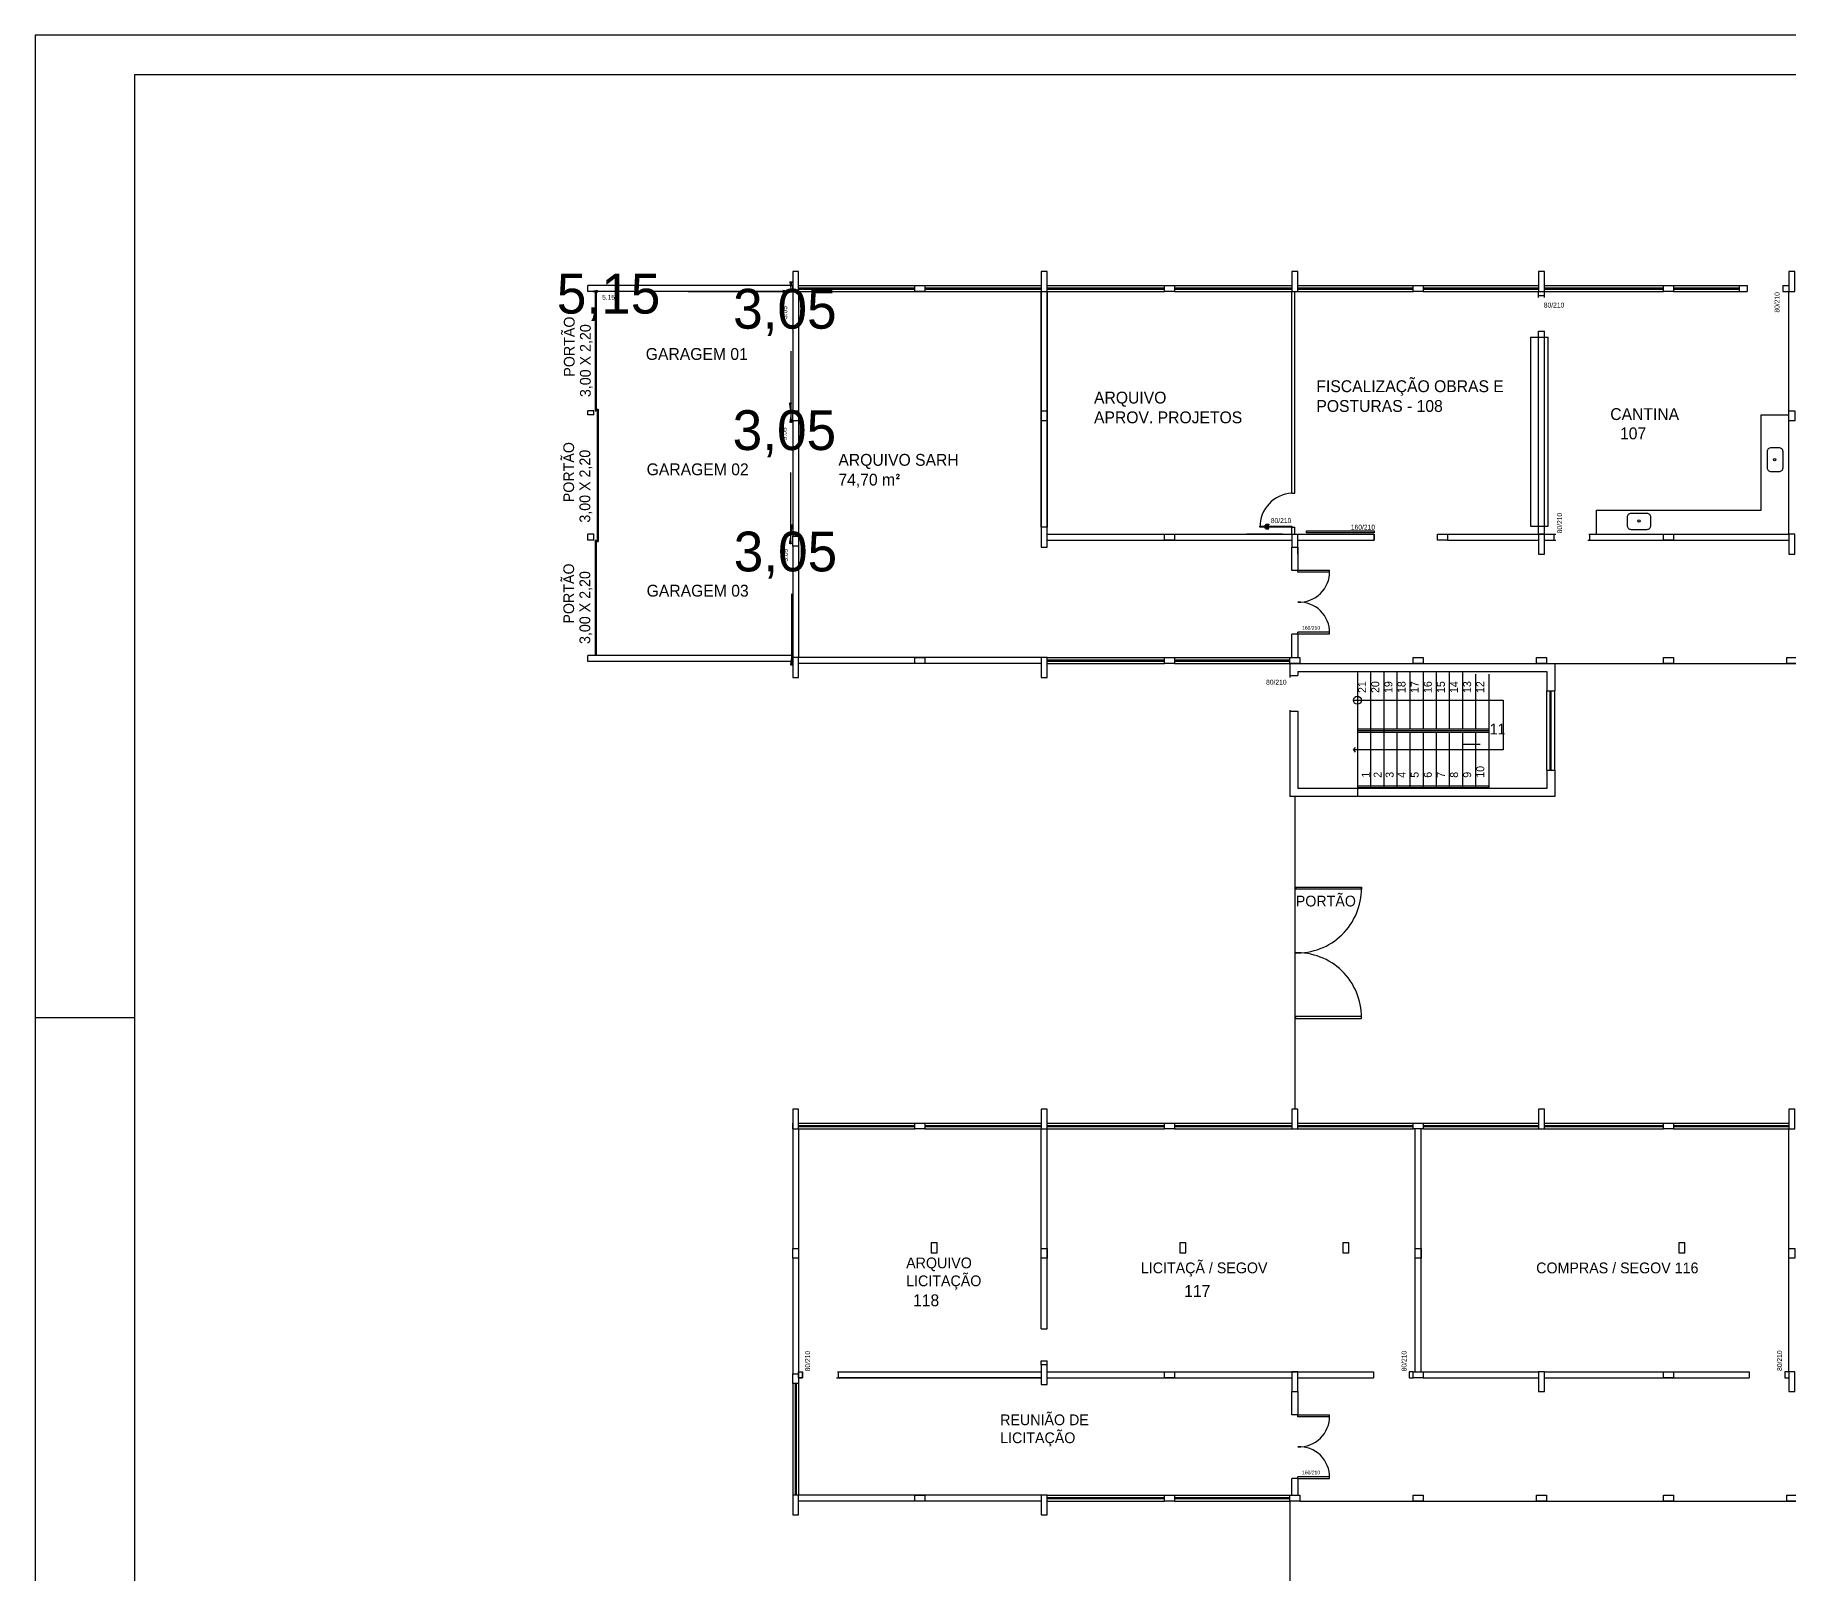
# Model space of a CAD drawing. Header units: metres. Extents: x -999 to 3200, y -1400 to 5056.
# Drawn here: x 1280.53 to 1324.63, y 4639.01 to 4677.69 of the extents above; entities that cross this region are included whole.
import ezdxf

# ---------------------------------------------------------------- set-up
doc = ezdxf.new("R2010")
doc.units = ezdxf.units.M
for name, color, linetype, true_color in [('.5', 7, 'Continuous', 0x000005), ('0.1', 7, 'Continuous', 0x000001), ('0.8', 7, 'Continuous', 0x000008), ('1', 7, 'Continuous', 0x000001), ('AMARELO', 7, 'Continuous', 0x000002), ('Capa4', 7, 'Continuous', 0x000004), ('COTAS', 7, 'Continuous', 0x000008), ('DESENHO', 7, 'Continuous', 0x010c03), ('Layer2', 7, 'Continuous', 0x000002), ('S2MARGF', 7, 'Continuous', 0x000004), ('S2MARGG', 7, 'Continuous', 0x00000d), ('Vão', 7, 'Continuous', 0x000002)]:
    doc.layers.add(name, color=color, linetype=linetype, true_color=true_color)

# ---------------------------------------------------------------- blocks, each defined once
blk = doc.blocks.new('_CLOSEDFILLED')
at = {"color": 0, "linetype": 'BYBLOCK'}
blk.add_solid([(-1, 0.16), (0, 0), (-1, -0.16)], dxfattribs=at)

msp = doc.modelspace()

# ---------------------------------------------------------------- linework, layer by layer
at = {"layer": '.5', "color": 5}
for p, q in [((1305.976, 4662.046), (1305.826, 4662.046)), ((1305.826, 4662.046), (1305.826, 4661.546)), ((1305.976, 4661.546), (1305.976, 4662.046)), ((1312.076, 4661.896), (1318.736, 4661.896)), ((1312.076, 4661.896), (1312.076, 4661.546)), ((1313.776, 4661.896), (1318.076, 4661.896)), ((1318.736, 4661.896), (1318.736, 4661.211)), ((1305.826, 4661.546), (1305.976, 4661.546)), ((1312.076, 4661.596), (1312.276, 4661.596)), ((1312.276, 4661.696), (1318.536, 4661.696)), ((1312.276, 4661.696), (1312.276, 4661.596)), ((1318.536, 4661.696), (1318.536, 4661.211)), ((1318.536, 4661.211), (1318.736, 4661.211)), ((1312.076, 4660.721), (1312.076, 4658.551)), ((1312.076, 4660.696), (1312.276, 4660.696)), ((1312.276, 4660.696), (1312.276, 4658.751)), ((1313.776, 4660.251), (1317.076, 4660.251)), ((1313.776, 4660.211), (1317.076, 4660.211)), ((1313.776, 4660.171), (1317.076, 4660.171)), ((1318.536, 4659.211), (1318.536, 4658.751)), ((1318.536, 4659.211), (1318.736, 4659.211)), ((1318.736, 4659.211), (1318.736, 4658.551)), ((1318.536, 4658.751), (1312.276, 4658.751)), ((1313.776, 4658.821), (1317.076, 4658.821)), ((1313.776, 4658.781), (1317.076, 4658.781)), ((1317.076, 4658.781), (1317.076, 4658.821)), ((1318.736, 4658.551), (1312.076, 4658.551)), ((1299.726, 4640.996), (1299.576, 4640.996)), ((1299.576, 4640.996), (1299.576, 4640.496)), ((1299.726, 4640.496), (1299.726, 4640.996)), ((1312.076, 4640.846), (1312.076, 4640.996)), ((1312.076, 4640.996), (1312.326, 4640.996)), ((1312.326, 4640.846), (1312.076, 4640.846)), ((1312.326, 4640.996), (1312.326, 4640.846)), ((1299.576, 4640.496), (1299.726, 4640.496))]:
    msp.add_line(p, q, dxfattribs=at)
for points in [[(1299.726, 4671.246), (1299.726, 4671.746), (1299.576, 4671.746), (1299.576, 4671.246), (1299.726, 4671.246)], [(1299.726, 4671.246), (1299.726, 4671.746), (1299.576, 4671.746), (1299.576, 4671.246), (1299.726, 4671.246)], [(1305.976, 4671.246), (1305.976, 4671.746), (1305.826, 4671.746), (1305.826, 4671.246), (1305.976, 4671.246)], [(1312.276, 4671.246), (1312.276, 4671.746), (1312.126, 4671.746), (1312.126, 4671.246), (1312.276, 4671.246)], [(1318.476, 4671.246), (1318.476, 4671.746), (1318.326, 4671.746), (1318.326, 4671.246), (1318.476, 4671.246)], [(1324.776, 4671.246), (1324.776, 4671.746), (1324.626, 4671.746), (1324.626, 4671.246), (1324.776, 4671.246)], [(1302.901, 4671.246), (1302.651, 4671.246), (1302.651, 4671.396), (1302.901, 4671.396), (1302.901, 4671.246)], [(1309.176, 4671.246), (1308.926, 4671.246), (1308.926, 4671.396), (1309.176, 4671.396), (1309.176, 4671.246)], [(1315.426, 4671.246), (1315.176, 4671.246), (1315.176, 4671.396), (1315.426, 4671.396), (1315.426, 4671.246)], [(1321.726, 4671.246), (1321.476, 4671.246), (1321.476, 4671.396), (1321.726, 4671.396), (1321.726, 4671.246)], [(1299.576, 4667.996), (1299.576, 4668.246), (1299.726, 4668.246), (1299.726, 4667.996), (1299.576, 4667.996)], [(1305.826, 4667.996), (1305.826, 4668.246), (1305.976, 4668.246), (1305.976, 4667.996), (1305.826, 4667.996)], [(1324.626, 4667.996), (1324.626, 4668.246), (1324.776, 4668.246), (1324.776, 4667.996), (1324.626, 4667.996)], [(1299.576, 4664.846), (1299.576, 4665.096), (1299.726, 4665.096), (1299.726, 4664.846), (1299.576, 4664.846)], [(1305.976, 4664.821), (1305.976, 4665.321), (1305.826, 4665.321), (1305.826, 4664.821), (1305.976, 4664.821)], [(1309.176, 4664.996), (1308.926, 4664.996), (1308.926, 4665.146), (1309.176, 4665.146), (1309.176, 4664.996)], [(1312.126, 4665.146), (1312.126, 4664.821), (1312.276, 4664.821)], [(1312.126, 4665.146), (1312.126, 4665.146), (1312.276, 4665.146)], [(1312.276, 4664.646), (1312.276, 4665.146)], [(1316.043, 4664.996), (1315.793, 4664.996), (1315.793, 4665.146), (1316.043, 4665.146), (1316.043, 4664.996)], [(1318.476, 4665.146), (1318.326, 4665.146), (1318.326, 4664.646), (1318.476, 4664.646)], [(1318.476, 4664.646), (1318.476, 4665.146)], [(1321.726, 4664.996), (1321.476, 4664.996), (1321.476, 4665.146), (1321.726, 4665.146), (1321.726, 4664.996)], [(1324.776, 4664.646), (1324.776, 4665.146), (1324.626, 4665.146), (1324.626, 4664.646), (1324.776, 4664.646)], [(1299.726, 4661.546), (1299.726, 4662.046), (1299.576, 4662.046), (1299.576, 4661.546), (1299.726, 4661.546)], [(1299.726, 4661.546), (1299.726, 4662.046), (1299.576, 4662.046), (1299.576, 4661.546), (1299.726, 4661.546)], [(1302.901, 4661.896), (1302.651, 4661.896), (1302.651, 4662.046), (1302.901, 4662.046), (1302.901, 4661.896)], [(1309.176, 4661.896), (1308.926, 4661.896), (1308.926, 4662.046), (1309.176, 4662.046), (1309.176, 4661.896)], [(1309.176, 4661.896), (1308.926, 4661.896), (1308.926, 4662.046), (1309.176, 4662.046), (1309.176, 4661.896)], [(1312.326, 4661.896), (1312.076, 4661.896), (1312.076, 4662.046), (1312.326, 4662.046), (1312.326, 4661.896)], [(1315.426, 4661.896), (1315.176, 4661.896), (1315.176, 4662.046), (1315.426, 4662.046), (1315.426, 4661.896)], [(1318.526, 4661.896), (1318.276, 4661.896), (1318.276, 4662.046), (1318.526, 4662.046), (1318.526, 4661.896)], [(1321.726, 4661.896), (1321.476, 4661.896), (1321.476, 4662.046), (1321.726, 4662.046), (1321.726, 4661.896)], [(1324.826, 4661.896), (1324.576, 4661.896), (1324.576, 4662.046), (1324.826, 4662.046), (1324.826, 4661.896)], [(1299.726, 4650.196), (1299.726, 4650.696), (1299.576, 4650.696), (1299.576, 4650.196), (1299.726, 4650.196)], [(1302.901, 4650.196), (1302.651, 4650.196), (1302.651, 4650.346), (1302.901, 4650.346), (1302.901, 4650.196)], [(1305.976, 4650.196), (1305.976, 4650.696), (1305.826, 4650.696), (1305.826, 4650.196), (1305.976, 4650.196)], [(1309.176, 4650.196), (1308.926, 4650.196), (1308.926, 4650.346), (1309.176, 4650.346), (1309.176, 4650.196)], [(1312.276, 4650.196), (1312.276, 4650.696), (1312.126, 4650.696), (1312.126, 4650.196), (1312.276, 4650.196)], [(1315.426, 4650.196), (1315.176, 4650.196), (1315.176, 4650.346), (1315.426, 4650.346), (1315.426, 4650.196)], [(1318.476, 4650.196), (1318.476, 4650.696), (1318.326, 4650.696), (1318.326, 4650.196), (1318.476, 4650.196)], [(1321.726, 4650.196), (1321.476, 4650.196), (1321.476, 4650.346), (1321.726, 4650.346), (1321.726, 4650.196)], [(1324.776, 4650.196), (1324.776, 4650.696), (1324.626, 4650.696), (1324.626, 4650.196), (1324.776, 4650.196)], [(1303.058, 4647.332), (1303.058, 4647.082), (1303.208, 4647.082), (1303.208, 4647.332), (1303.058, 4647.332)], [(1309.308, 4647.332), (1309.308, 4647.082), (1309.458, 4647.082), (1309.458, 4647.332), (1309.308, 4647.332)], [(1313.408, 4647.332), (1313.408, 4647.082), (1313.558, 4647.082), (1313.558, 4647.332), (1313.408, 4647.332)], [(1321.858, 4647.332), (1321.858, 4647.082), (1322.008, 4647.082), (1322.008, 4647.332), (1321.858, 4647.332)], [(1299.576, 4646.946), (1299.576, 4647.196), (1299.726, 4647.196), (1299.726, 4646.946), (1299.576, 4646.946)], [(1305.826, 4646.946), (1305.826, 4647.196), (1305.976, 4647.196), (1305.976, 4646.946), (1305.826, 4646.946)], [(1315.226, 4646.946), (1315.226, 4647.196), (1315.376, 4647.196), (1315.376, 4646.946), (1315.226, 4646.946)], [(1324.626, 4646.946), (1324.626, 4647.196), (1324.776, 4647.196), (1324.776, 4646.946), (1324.626, 4646.946)], [(1305.976, 4643.771), (1305.976, 4644.271), (1305.826, 4644.271), (1305.826, 4643.771), (1305.976, 4643.771)], [(1299.576, 4643.796), (1299.576, 4644.046), (1299.726, 4644.046), (1299.726, 4643.796), (1299.576, 4643.796)], [(1309.176, 4643.946), (1308.926, 4643.946), (1308.926, 4644.096), (1309.176, 4644.096), (1309.176, 4643.946)], [(1312.276, 4643.596), (1312.276, 4644.096), (1312.126, 4644.096), (1312.126, 4643.596), (1312.276, 4643.596)], [(1315.426, 4643.946), (1315.176, 4643.946), (1315.176, 4644.096), (1315.426, 4644.096), (1315.426, 4643.946)], [(1318.476, 4643.596), (1318.476, 4644.096), (1318.326, 4644.096), (1318.326, 4643.596), (1318.476, 4643.596)], [(1321.726, 4643.946), (1321.476, 4643.946), (1321.476, 4644.096), (1321.726, 4644.096), (1321.726, 4643.946)], [(1324.776, 4643.596), (1324.776, 4644.096), (1324.626, 4644.096), (1324.626, 4643.596), (1324.776, 4643.596)], [(1302.901, 4640.846), (1302.651, 4640.846), (1302.651, 4640.996), (1302.901, 4640.996), (1302.901, 4640.846)], [(1305.976, 4640.496), (1305.976, 4640.996), (1305.826, 4640.996), (1305.826, 4640.496), (1305.976, 4640.496)], [(1309.176, 4640.846), (1308.926, 4640.846), (1308.926, 4640.996), (1309.176, 4640.996), (1309.176, 4640.846)], [(1315.426, 4640.846), (1315.176, 4640.846), (1315.176, 4640.996), (1315.426, 4640.996), (1315.426, 4640.846)], [(1318.526, 4640.846), (1318.276, 4640.846), (1318.276, 4640.996), (1318.526, 4640.996), (1318.526, 4640.846)], [(1321.726, 4640.846), (1321.476, 4640.846), (1321.476, 4640.996), (1321.726, 4640.996), (1321.726, 4640.846)], [(1324.826, 4640.846), (1324.576, 4640.846), (1324.576, 4640.996), (1324.826, 4640.996), (1324.826, 4640.846)]]:
    msp.add_lwpolyline(points, dxfattribs=at)
at = {"color": 7}
for p, q in [((1299.576, 4671.396), (1294.426, 4671.396)), ((1294.426, 4671.246), (1294.426, 4671.396)), ((1299.576, 4671.246), (1294.576, 4671.246)), ((1299.576, 4671.246), (1299.576, 4671.396)), ((1299.576, 4671.246), (1299.576, 4668.246)), ((1299.726, 4671.396), (1305.826, 4671.396)), ((1299.726, 4671.246), (1305.826, 4671.246)), ((1299.726, 4671.246), (1299.726, 4668.246)), ((1312.126, 4666.171), (1312.126, 4671.246)), ((1312.202, 4666.171), (1312.202, 4671.246)), ((1318.326, 4671.096), (1318.326, 4671.246)), ((1318.326, 4671.146), (1318.476, 4671.146)), ((1318.476, 4671.096), (1318.476, 4671.246)), ((1323.376, 4671.396), (1323.576, 4671.396)), ((1323.376, 4671.396), (1323.376, 4671.246)), ((1323.376, 4671.246), (1323.576, 4671.246)), ((1323.576, 4671.396), (1323.576, 4671.246)), ((1324.476, 4671.396), (1324.626, 4671.396)), ((1324.476, 4671.396), (1324.476, 4671.246)), ((1324.476, 4671.246), (1324.626, 4671.246)), ((1324.626, 4665.146), (1324.626, 4671.246)), ((1318.326, 4670.246), (1318.476, 4670.246)), ((1318.326, 4670.096), (1318.326, 4670.246)), ((1318.476, 4670.096), (1318.476, 4670.246)), ((1318.326, 4665.346), (1318.326, 4670.096)), ((1318.476, 4665.346), (1318.476, 4670.096)), ((1294.426, 4668.146), (1294.426, 4668.246)), ((1294.576, 4668.146), (1294.576, 4668.246)), ((1299.576, 4667.996), (1299.576, 4665.096)), ((1299.726, 4667.996), (1299.726, 4665.096)), ((1312.126, 4666.171), (1312.202, 4666.171)), ((1311.326, 4665.346), (1312.126, 4665.346)), ((1311.472, 4665.368), (1311.472, 4665.382)), ((1311.482, 4665.392), (1311.546, 4665.392)), ((1311.546, 4665.382), (1311.482, 4665.382)), ((1311.482, 4665.382), (1311.482, 4665.368)), ((1311.546, 4665.392), (1311.546, 4665.382)), ((1312.126, 4665.146), (1312.126, 4665.346)), ((1312.126, 4665.346), (1312.126, 4665.321)), ((1318.326, 4665.146), (1318.326, 4665.346)), ((1318.476, 4665.146), (1318.476, 4665.346)), ((1294.426, 4664.996), (1294.426, 4665.146)), ((1294.576, 4664.996), (1294.426, 4664.996)), ((1294.576, 4664.996), (1294.576, 4665.146)), ((1305.976, 4665.146), (1312.126, 4665.146)), ((1305.976, 4664.996), (1312.126, 4664.996)), ((1311.892, 4665.146), (1310.992, 4665.146)), ((1312.126, 4665.321), (1311.326, 4665.321)), ((1311.472, 4665.299), (1311.472, 4665.286)), ((1311.482, 4665.286), (1311.482, 4665.299)), ((1311.546, 4665.286), (1311.482, 4665.286)), ((1311.482, 4665.276), (1311.546, 4665.276)), ((1311.546, 4665.276), (1311.546, 4665.286)), ((1312.126, 4665.321), (1312.202, 4665.321)), ((1312.126, 4665.146), (1312.126, 4665.296)), ((1312.202, 4665.146), (1312.202, 4665.321)), ((1312.276, 4665.146), (1314.193, 4665.146)), ((1312.276, 4664.996), (1314.193, 4664.996)), ((1314.193, 4665.146), (1314.193, 4664.996)), ((1314.193, 4664.996), (1314.193, 4665.146)), ((1315.793, 4665.146), (1315.843, 4665.146)), ((1316.043, 4665.146), (1318.768, 4665.146)), ((1316.043, 4664.996), (1318.326, 4664.996)), ((1318.476, 4664.996), (1318.768, 4664.996)), ((1318.718, 4665.146), (1318.718, 4664.996)), ((1319.568, 4664.996), (1324.626, 4664.996)), ((1319.593, 4665.146), (1324.626, 4665.146)), ((1319.618, 4664.996), (1319.618, 4665.146)), ((1299.576, 4664.846), (1299.576, 4662.046)), ((1299.726, 4664.846), (1299.726, 4662.046)), ((1312.126, 4664.234), (1312.126, 4664.821)), ((1312.276, 4664.821), (1312.276, 4664.234)), ((1312.276, 4664.234), (1312.126, 4664.234)), ((1312.126, 4662.046), (1312.126, 4662.634)), ((1312.276, 4662.634), (1312.126, 4662.634)), ((1312.276, 4662.634), (1312.276, 4662.046)), ((1299.576, 4662.096), (1294.426, 4662.096)), ((1294.426, 4661.946), (1294.426, 4662.096)), ((1299.576, 4661.946), (1294.426, 4661.946)), ((1305.826, 4662.046), (1299.726, 4662.046)), ((1299.726, 4661.896), (1299.726, 4662.046)), ((1305.826, 4661.896), (1299.726, 4661.896)), ((1305.976, 4661.896), (1305.976, 4662.046)), ((1318.736, 4661.896), (1346.526, 4661.896)), ((1314.106, 4661.696), (1314.106, 4658.751)), ((1314.436, 4661.696), (1314.436, 4658.751)), ((1314.766, 4661.696), (1314.766, 4660.251)), ((1315.096, 4661.696), (1315.096, 4660.251)), ((1315.426, 4661.696), (1315.426, 4660.251)), ((1315.756, 4661.696), (1315.756, 4660.251)), ((1316.086, 4661.696), (1316.086, 4660.251)), ((1316.416, 4661.696), (1316.416, 4660.251)), ((1316.746, 4661.626), (1316.746, 4660.251)), ((1317.076, 4661.626), (1317.076, 4658.751)), ((1313.677, 4660.971), (1317.441, 4660.971)), ((1317.441, 4660.971), (1317.441, 4659.726)), ((1314.766, 4660.171), (1314.766, 4658.751)), ((1315.096, 4660.171), (1315.096, 4658.751)), ((1315.426, 4660.171), (1315.426, 4658.751)), ((1315.756, 4660.171), (1315.756, 4658.751)), ((1316.086, 4660.171), (1316.086, 4658.751)), ((1316.416, 4660.171), (1316.416, 4658.751)), ((1316.746, 4660.171), (1316.746, 4658.751)), ((1313.68, 4659.726), (1313.728, 4659.78)), ((1317.441, 4659.726), (1313.68, 4659.726)), ((1313.68, 4659.726), (1313.719, 4659.662)), ((1316.746, 4658.781), (1316.746, 4658.751)), ((1299.576, 4650.196), (1299.576, 4650.346)), ((1299.576, 4650.196), (1299.576, 4647.196)), ((1299.726, 4650.196), (1299.726, 4647.196)), ((1305.826, 4645.171), (1305.826, 4650.196)), ((1305.976, 4645.171), (1305.976, 4650.196)), ((1315.226, 4644.096), (1315.226, 4650.196)), ((1315.376, 4644.096), (1315.376, 4650.196)), ((1324.626, 4644.096), (1324.626, 4650.196)), ((1299.576, 4646.946), (1299.576, 4644.046)), ((1299.726, 4646.946), (1299.726, 4644.046)), ((1305.826, 4645.171), (1305.976, 4645.171)), ((1305.826, 4644.271), (1305.826, 4644.371)), ((1305.826, 4644.371), (1305.976, 4644.371)), ((1305.976, 4644.271), (1305.976, 4644.371)), ((1299.726, 4644.096), (1299.826, 4644.096)), ((1299.726, 4643.946), (1299.826, 4643.946)), ((1300.676, 4643.946), (1305.826, 4643.946)), ((1300.701, 4644.096), (1305.826, 4644.096)), ((1305.976, 4644.096), (1314.176, 4644.096)), ((1305.976, 4643.946), (1312.126, 4643.946)), ((1312.276, 4643.946), (1314.176, 4643.946)), ((1314.176, 4644.096), (1314.176, 4643.946)), ((1315.176, 4644.096), (1315.226, 4644.096)), ((1315.426, 4644.096), (1318.326, 4644.096)), ((1315.426, 4643.946), (1318.326, 4643.946)), ((1318.476, 4644.096), (1323.626, 4644.096)), ((1318.476, 4643.946), (1323.626, 4643.946)), ((1323.626, 4644.096), (1323.626, 4643.946)), ((1312.126, 4643.009), (1312.126, 4643.596)), ((1312.276, 4643.596), (1312.276, 4643.009)), ((1312.276, 4643.009), (1312.126, 4643.009)), ((1312.126, 4640.996), (1312.126, 4641.409)), ((1312.276, 4641.409), (1312.126, 4641.409)), ((1312.276, 4641.409), (1312.276, 4640.996)), ((1305.826, 4640.996), (1299.726, 4640.996)), ((1305.826, 4640.846), (1299.726, 4640.846)), ((1305.976, 4640.846), (1305.976, 4640.996)), ((1312.326, 4640.846), (1346.826, 4640.846))]:
    msp.add_line(p, q, dxfattribs=at)
at = {"color": 2}
for p, q in [((1294.426, 4671.246), (1294.426, 4671.246)), ((1296.946, 4671.246), (1299.326, 4671.246)), ((1299.576, 4671.246), (1299.529, 4671.246)), ((1299.576, 4671.246), (1299.576, 4671.246)), ((1299.529, 4669.747), (1299.529, 4667.946)), ((1299.529, 4668.196), (1299.518, 4668.196)), ((1299.576, 4668.196), (1299.529, 4668.196)), ((1299.518, 4666.697), (1299.518, 4664.896)), ((1299.576, 4665.146), (1299.518, 4665.146)), ((1299.576, 4665.146), (1299.544, 4665.146)), ((1299.544, 4663.647), (1299.544, 4661.846)), ((1299.576, 4662.096), (1299.544, 4662.096))]:
    msp.add_line(p, q, dxfattribs=at)
at = {"color": 1}
for p, q in [((1294.611, 4671.246), (1294.611, 4668.246)), ((1294.631, 4671.246), (1294.631, 4668.246)), ((1294.611, 4668.246), (1294.631, 4668.246)), ((1294.661, 4668.29), (1294.661, 4664.957)), ((1294.661, 4668.29), (1294.681, 4668.29)), ((1294.681, 4668.29), (1294.681, 4664.957)), ((1294.611, 4664.996), (1294.611, 4662.096)), ((1294.611, 4664.996), (1294.631, 4664.996)), ((1294.631, 4664.996), (1294.631, 4662.096)), ((1294.661, 4664.957), (1294.681, 4664.957))]:
    msp.add_line(p, q, dxfattribs=at)
at = {"color": 7}
for points in [[(1305.826, 4671.246), (1305.976, 4671.246), (1305.976, 4665.321), (1305.826, 4665.321)], [(1311.451, 4665.346), (1311.451, 4665.36), (1311.529, 4665.36), (1311.529, 4665.346)], [(1311.459, 4665.368), (1311.459, 4665.36), (1311.499, 4665.36), (1311.499, 4665.368)], [(1311.451, 4665.321), (1311.451, 4665.307), (1311.529, 4665.307), (1311.529, 4665.321)], [(1311.459, 4665.299), (1311.459, 4665.307), (1311.499, 4665.307), (1311.499, 4665.299)], [(1299.726, 4644.096), (1299.826, 4644.096), (1299.826, 4643.946), (1299.726, 4643.946)], [(1300.726, 4644.096), (1305.826, 4644.096), (1305.826, 4643.946), (1300.726, 4643.946)]]:
    msp.add_lwpolyline(points, close=True, dxfattribs=at)
for points in [[(1315.176, 4644.096), (1315.076, 4644.096), (1315.076, 4643.946), (1315.176, 4643.946)], [(1324.626, 4644.096), (1324.526, 4644.096), (1324.526, 4643.946), (1324.626, 4643.946)]]:
    msp.add_lwpolyline(points, dxfattribs=at)
msp.add_circle((1313.776, 4660.971), 0.0992, dxfattribs=at)
for centre, radius, start, end in [((1312.164, 4665.334), 0.838, 92.6171, 180.8543), ((1311.482, 4665.382), 0.01, 90, 180), ((1311.482, 4665.286), 0.01, 180, 270)]:
    msp.add_arc(centre, radius, start, end, dxfattribs=at)
at = {"layer": '0.1', "color": 1}
for p, q in [((1311.326, 4665.321), (1311.326, 4665.346)), ((1312.276, 4664.237), (1313.076, 4664.237)), ((1313.076, 4664.189), (1312.276, 4664.189)), ((1313.076, 4662.683), (1312.276, 4662.683)), ((1313.076, 4662.636), (1313.076, 4662.683)), ((1312.276, 4662.636), (1313.076, 4662.636)), ((1316.414, 4659.863), (1316.866, 4659.863)), ((1312.276, 4643.012), (1313.076, 4643.012)), ((1313.076, 4642.964), (1312.276, 4642.964)), ((1313.076, 4641.458), (1312.276, 4641.458)), ((1312.276, 4641.411), (1313.076, 4641.411)), ((1313.076, 4641.411), (1313.076, 4641.458))]:
    msp.add_line(p, q, dxfattribs=at)
for centre, start, end in [((1312.311, 4664.201), 267.3895, 0.8874), ((1312.311, 4662.671), 359.1126, 92.6105), ((1312.311, 4642.976), 267.3895, 0.8874), ((1312.311, 4641.446), 359.1126, 92.6105)]:
    msp.add_arc(centre, 0.766, start, end, dxfattribs=at)
at = {"layer": '0.8', "color": 8}
for p, q in [((1323.926, 4668.146), (1324.626, 4668.146)), ((1323.926, 4665.746), (1323.926, 4668.146)), ((1319.79, 4665.146), (1319.79, 4665.746)), ((1319.79, 4665.746), (1323.926, 4665.746))]:
    msp.add_line(p, q, dxfattribs=at)
for points in [[(1324.378, 4667.317), (1324.178, 4667.317, 0.414214), (1324.078, 4667.217), (1324.078, 4666.817, 0.414214), (1324.178, 4666.717), (1324.378, 4666.717, 0.414214), (1324.478, 4666.817), (1324.478, 4667.217, 0.414214)], [(1321.157, 4665.366), (1321.157, 4665.566, 0.414214), (1321.057, 4665.666), (1320.657, 4665.666, 0.414214), (1320.557, 4665.566), (1320.557, 4665.366, 0.414214), (1320.657, 4665.266), (1321.057, 4665.266, 0.414214)]]:
    msp.add_lwpolyline(points, format="xyb", close=True, dxfattribs=at)
for centre in [(1324.266, 4667.017), (1320.857, 4665.478)]:
    msp.add_circle(centre, 0.029, dxfattribs=at)
at = {"layer": '1', "color": 1}
for p, q in [((1299.726, 4671.396), (1302.651, 4671.396)), ((1299.726, 4671.246), (1302.651, 4671.246)), ((1302.901, 4671.396), (1305.826, 4671.396)), ((1302.901, 4671.246), (1305.826, 4671.246)), ((1305.976, 4671.396), (1308.926, 4671.396)), ((1305.976, 4671.246), (1308.926, 4671.246)), ((1309.176, 4671.396), (1312.126, 4671.396)), ((1309.176, 4671.246), (1312.126, 4671.246)), ((1312.276, 4671.396), (1315.176, 4671.396)), ((1312.276, 4671.246), (1315.176, 4671.246)), ((1315.426, 4671.396), (1318.326, 4671.396)), ((1315.426, 4671.246), (1318.326, 4671.246)), ((1318.476, 4671.396), (1321.476, 4671.396)), ((1318.476, 4671.246), (1321.476, 4671.246)), ((1321.726, 4671.396), (1323.376, 4671.396)), ((1321.726, 4671.246), (1323.376, 4671.246)), ((1324.626, 4671.396), (1324.626, 4671.246)), ((1318.126, 4670.096), (1318.126, 4665.346)), ((1318.126, 4670.096), (1318.576, 4670.096)), ((1318.576, 4665.346), (1318.576, 4670.096)), ((1318.126, 4665.346), (1318.326, 4665.346)), ((1318.326, 4665.346), (1318.476, 4665.346)), ((1318.476, 4665.346), (1318.576, 4665.346)), ((1312.493, 4665.226), (1314.193, 4665.226)), ((1312.493, 4665.176), (1312.493, 4665.226)), ((1314.193, 4665.176), (1312.493, 4665.176)), ((1314.193, 4665.226), (1314.193, 4665.176)), ((1312.276, 4664.189), (1312.276, 4664.234)), ((1313.076, 4664.189), (1313.076, 4664.237)), ((1312.276, 4662.634), (1312.276, 4662.683)), ((1305.976, 4662.046), (1308.926, 4662.046)), ((1305.976, 4661.896), (1308.926, 4661.896)), ((1309.176, 4662.046), (1312.076, 4662.046)), ((1309.176, 4661.896), (1312.076, 4661.896)), ((1313.776, 4661.696), (1313.776, 4658.551)), ((1312.226, 4656.274), (1313.876, 4656.274)), ((1312.226, 4656.274), (1312.226, 4656.224)), ((1313.876, 4656.224), (1312.226, 4656.224)), ((1313.876, 4656.274), (1313.876, 4656.224)), ((1313.876, 4653.024), (1312.226, 4653.024)), ((1312.226, 4652.974), (1312.226, 4653.024)), ((1313.876, 4652.974), (1313.876, 4653.024)), ((1312.226, 4652.974), (1313.876, 4652.974)), ((1299.726, 4650.346), (1302.651, 4650.346)), ((1302.901, 4650.346), (1305.826, 4650.346)), ((1305.976, 4650.346), (1308.926, 4650.346)), ((1309.176, 4650.346), (1312.126, 4650.346)), ((1312.276, 4650.346), (1315.176, 4650.346)), ((1315.426, 4650.346), (1318.326, 4650.346)), ((1318.476, 4650.346), (1321.476, 4650.346)), ((1321.726, 4650.346), (1324.626, 4650.346)), ((1299.726, 4650.196), (1302.651, 4650.196)), ((1302.901, 4650.196), (1305.826, 4650.196)), ((1305.976, 4650.196), (1308.926, 4650.196)), ((1309.176, 4650.196), (1312.126, 4650.196)), ((1312.276, 4650.196), (1315.176, 4650.196)), ((1315.426, 4650.196), (1318.326, 4650.196)), ((1318.476, 4650.196), (1321.476, 4650.196)), ((1321.726, 4650.196), (1324.626, 4650.196)), ((1299.576, 4643.796), (1299.576, 4640.996)), ((1299.726, 4643.946), (1299.726, 4644.096)), ((1299.726, 4643.796), (1299.726, 4640.996)), ((1299.826, 4643.946), (1299.826, 4644.096)), ((1300.726, 4643.946), (1300.726, 4644.096)), ((1312.276, 4642.964), (1312.276, 4643.009)), ((1313.076, 4642.964), (1313.076, 4643.012)), ((1312.276, 4641.409), (1312.276, 4641.458)), ((1305.976, 4640.996), (1308.926, 4640.996)), ((1305.976, 4640.846), (1308.926, 4640.846)), ((1309.176, 4640.996), (1312.076, 4640.996)), ((1309.176, 4640.846), (1312.076, 4640.846))]:
    msp.add_line(p, q, dxfattribs=at)
for centre, start, end in [((1312.262, 4656.236), 267.8201, 0.4438), ((1312.262, 4653.011), 359.5562, 92.1799)]:
    msp.add_arc(centre, 1.614, start, end, dxfattribs=at)
at = {"layer": 'AMARELO', "color": 2}
for p, q in [((1318.536, 4659.211), (1318.536, 4661.211)), ((1318.626, 4659.211), (1318.626, 4661.211)), ((1318.646, 4659.211), (1318.646, 4661.211)), ((1318.736, 4659.211), (1318.736, 4661.211))]:
    msp.add_line(p, q, dxfattribs=at)
at = {"layer": 'Capa4', "color": 4}
for p, q in [((1305.826, 4671.246), (1305.826, 4665.321)), ((1305.976, 4665.321), (1305.976, 4671.246))]:
    msp.add_line(p, q, dxfattribs=at)
at = {"layer": 'COTAS', "color": 8}
for p, q in [((1312.201, 4658.551), (1312.201, 4650.696)), ((1312.076, 4640.846), (1312.076, 4632.291))]:
    msp.add_line(p, q, dxfattribs=at)
at = {"layer": 'Defpoints'}
for p in [(1294.426, 4671.246), (1299.576, 4671.246), (1299.576, 4671.246), (1299.576, 4671.246), (1299.529, 4668.196), (1299.529, 4668.196), (1299.576, 4668.196), (1299.518, 4665.146), (1299.576, 4665.146), (1299.576, 4665.146), (1299.544, 4662.096), (1299.576, 4662.096)]:
    msp.add_point(p, dxfattribs=at)
at = {"layer": 'DESENHO', "color": 7, "true_color": 0x010c03}
for p, q in [((1294.576, 4671.246), (1294.426, 4671.246)), ((1294.576, 4668.246), (1294.426, 4668.246)), ((1294.576, 4668.246), (1294.426, 4668.246)), ((1294.576, 4668.146), (1294.426, 4668.146)), ((1294.576, 4665.146), (1294.426, 4665.146)), ((1294.576, 4665.146), (1294.426, 4665.146))]:
    msp.add_line(p, q, dxfattribs=at)
at = {"layer": 'S2MARGF', "color": 4}
msp.add_line((1283.026, 4652.987), (1280.526, 4652.987), dxfattribs=at)
msp.add_lwpolyline([(1280.526, 4593.587), (1385.926, 4593.587), (1385.926, 4677.687), (1280.526, 4677.687)], close=True, dxfattribs=at)
at = {"layer": 'S2MARGG', "color": 13}
for p, q in [((1384.926, 4676.687), (1283.026, 4676.687)), ((1283.026, 4676.687), (1283.026, 4594.587))]:
    msp.add_line(p, q, dxfattribs=at)
at = {"layer": 'Vão', "color": 2}
for p, q in [((1299.726, 4671.336), (1302.651, 4671.336)), ((1299.726, 4671.306), (1302.651, 4671.306)), ((1302.901, 4671.336), (1305.826, 4671.336)), ((1302.901, 4671.306), (1305.826, 4671.306)), ((1305.976, 4671.336), (1308.926, 4671.336)), ((1305.976, 4671.306), (1308.926, 4671.306)), ((1309.176, 4671.336), (1312.126, 4671.336)), ((1309.176, 4671.306), (1312.126, 4671.306)), ((1312.276, 4671.336), (1315.176, 4671.336)), ((1312.276, 4671.306), (1315.176, 4671.306)), ((1315.426, 4671.336), (1318.326, 4671.336)), ((1315.426, 4671.306), (1318.326, 4671.306)), ((1318.476, 4671.336), (1321.476, 4671.336)), ((1318.476, 4671.306), (1321.476, 4671.306)), ((1321.726, 4671.336), (1323.376, 4671.336)), ((1321.726, 4671.306), (1323.376, 4671.306)), ((1305.976, 4661.986), (1308.926, 4661.986)), ((1305.976, 4661.956), (1308.926, 4661.956)), ((1309.176, 4661.986), (1312.076, 4661.986)), ((1309.176, 4661.956), (1312.076, 4661.956)), ((1299.726, 4650.286), (1302.651, 4650.286)), ((1299.726, 4650.256), (1302.651, 4650.256)), ((1302.901, 4650.286), (1305.826, 4650.286)), ((1302.901, 4650.256), (1305.826, 4650.256)), ((1305.976, 4650.286), (1308.926, 4650.286)), ((1305.976, 4650.256), (1308.926, 4650.256)), ((1309.176, 4650.286), (1312.126, 4650.286)), ((1309.176, 4650.256), (1312.126, 4650.256)), ((1312.276, 4650.286), (1315.176, 4650.286)), ((1312.276, 4650.256), (1315.176, 4650.256)), ((1315.426, 4650.286), (1318.326, 4650.286)), ((1315.426, 4650.256), (1318.326, 4650.256)), ((1318.476, 4650.286), (1321.476, 4650.286)), ((1318.476, 4650.256), (1321.476, 4650.256)), ((1321.726, 4650.286), (1324.626, 4650.286)), ((1321.726, 4650.256), (1324.626, 4650.256)), ((1299.636, 4643.796), (1299.636, 4640.996)), ((1299.666, 4643.796), (1299.666, 4640.996)), ((1305.976, 4640.936), (1308.926, 4640.936)), ((1305.976, 4640.906), (1308.926, 4640.906)), ((1309.176, 4640.936), (1312.076, 4640.936)), ((1309.176, 4640.906), (1312.076, 4640.906))]:
    msp.add_line(p, q, dxfattribs=at)

# ---------------------------------------------------------------- block references
at = {"layer": 'Layer2', "color": 2, "xscale": 0.25, "yscale": 0.25}
for p, rotation in [((1294.426, 4671.246), 180), ((1299.529, 4671.246), 270), ((1299.518, 4668.196), 270), ((1299.529, 4668.196), 90), ((1299.544, 4665.146), 270), ((1299.518, 4665.146), 90), ((1299.544, 4662.096), 90)]:
    msp.add_blockref('_CLOSEDFILLED', p, dxfattribs=dict(at, rotation=rotation))
msp.add_blockref('_CLOSEDFILLED', (1299.576, 4671.246), dxfattribs=at)

# ---------------------------------------------------------------- texts
at = {"layer": '0.8', "color": 8, "extrusion": (-3.162e-13, -0.141435, 0.989948), "char_height": 0.1232, "width": 1.00346, "attachment_point": 7, "text_direction": (0, 0.989948, 0.141435)}
for insert in [(1324.39, 4670.713), (1318.923, 4665.166), (1300.014, 4644.105)]:
    msp.add_mtext('80/210', dxfattribs=dict(at, insert=insert))
at = {"layer": '0.8', "color": 8, "extrusion": (-0.141435, 3.16226e-13, 0.989948), "char_height": 0.1232, "width": 1.00346, "attachment_point": 7, "text_direction": (0.989948, 0, 0.141435)}
for insert in [(1318.463, 4670.838), (1311.598, 4665.423)]:
    msp.add_mtext('80/210', dxfattribs=dict(at, insert=insert))
at = {"layer": '0.8', "color": 8, "extrusion": (3.16148e-13, -0.141435, 0.989948), "attachment_point": 1, "text_direction": (0, 0.989948, 0.141435)}
for s, insert, char_height, width in [('PORTÃO', (1293.822, 4669.102), 0.2705, 3.14368), ('3,00 X 2,20', (1294.227, 4668.589), 0.27054, 3.14368), ('PORTÃO', (1293.809, 4665.947), 0.2705, 3.14368), ('3,00 X 2,20', (1294.215, 4665.434), 0.27054, 3.14368), ('PORTÃO', (1293.809, 4662.897), 0.2705, 3.14368), ('3,00 X 2,20', (1294.215, 4662.384), 0.27054, 3.14368), ('21', (1313.794, 4661.153), 0.2012, 1.63887), ('20', (1314.124, 4661.153), 0.2012, 1.63887), ('19', (1314.454, 4661.153), 0.2012, 1.63887), ('18', (1314.784, 4661.153), 0.2012, 1.63887), ('17', (1315.114, 4661.153), 0.2012, 1.63887), ('16', (1315.444, 4661.153), 0.2012, 1.63887), ('15', (1315.774, 4661.153), 0.2012, 1.63887), ('14', (1316.104, 4661.153), 0.2012, 1.63887), ('13', (1316.434, 4661.153), 0.2012, 1.63887), ('12', (1316.764, 4661.153), 0.2012, 1.63887), ('1', (1313.884, 4659.023), 0.201, 1.63887), ('2', (1314.184, 4659.023), 0.201, 1.63887), ('3', (1314.484, 4659.023), 0.201, 1.63887), ('4', (1314.784, 4659.023), 0.201, 1.63887), ('5', (1315.114, 4659.023), 0.201, 1.63887), ('6', (1315.444, 4659.023), 0.201, 1.63887), ('7', (1315.774, 4659.023), 0.201, 1.63887), ('8', (1316.104, 4659.023), 0.201, 1.63887), ('9', (1316.434, 4659.023), 0.201, 1.63887), ('10', (1316.764, 4659.023), 0.2012, 1.63887)]:
    msp.add_mtext(s, dxfattribs=dict(at, insert=insert, char_height=char_height, width=width))
at = {"layer": '0.8', "color": 8, "extrusion": (-0.141435, 3.16192e-13, 0.989948), "attachment_point": 7, "text_direction": (0.989948, 0, 0.141435)}
for s, insert, char_height, width in [('GARAGEM 01', (1295.882, 4669.52, -0.214), 0.298, 3.787), ('FISCALIZAÇÃO OBRAS E POSTURAS - 108', (1312.744, 4668.213, -1.507), 0.29798, 5.49852), ('ARQUIVO\\PAPROV. PROJETOS', (1307.153, 4667.927, -1.611), 0.29798, 4.5102), ('CANTINA', (1320.134, 4668.009, -0.31), 0.298, 2.42764), ('107', (1320.379, 4667.524, 0), 0.298, 4.45181), ('ARQUIVO SARH       74,70 m{\\fISOCPEUR|b0|i0|c0|p34;²}', (1300.725, 4666.311, -0.289), 0.29798, 4.78952), ('GARAGEM 02', (1295.904, 4666.621, -0.214), 0.298, 3.8526), ('GARAGEM 03', (1295.904, 4663.571, -0.214), 0.298, 3.8526), ('118', (1302.602, 4645.738), 0.298, 4.45181), ('117', (1309.42, 4645.976), 0.298, 4.45181)]:
    msp.add_mtext(s, dxfattribs=dict(at, insert=insert, char_height=char_height, width=width))
at = {"layer": '0.8', "color": 8, "extrusion": (-0.141435, -3.16174e-13, 0.989948), "attachment_point": 1, "text_direction": (0.989948, 0, 0.141435)}
for insert, char_height, width in [((1313.61, 4665.382, 0.979), 0.1232, 1.00346), ((1312.381, 4662.836), 0.0927, 0.75519), ((1312.381, 4641.611), 0.0927, 0.75519)]:
    msp.add_mtext('160/210', dxfattribs=dict(at, insert=insert, char_height=char_height, width=width))
at = {"layer": '0.8', "color": 8, "extrusion": (-0.141435, -3.16192e-13, 0.989948), "attachment_point": 1, "text_direction": (0.989948, 0, 0.141435)}
for s, insert, char_height, width in [('80/210', (1311.479, 4661.485), 0.1232, 1.00346), ('11', (1317.101, 4660.382, 0.044), 0.2705, 2.20405), ('PORTÃO', (1312.226, 4656.059), 0.2705, 2.20405), ('ARQUIVO LICITAÇÃO', (1302.429, 4646.966), 0.27054, 2.20405), ('LICITAÇÃ / SEGOV', (1308.33, 4646.841), 0.27054, 5.17016), ('COMPRAS / SEGOV 116 ', (1318.271, 4646.84), 0.27054, 4.5662), ('REUNIÃO DE LICITAÇÃO', (1304.793, 4643.022), 0.27054, 2.53534)]:
    msp.add_mtext(s, dxfattribs=dict(at, insert=insert, char_height=char_height, width=width))
at = {"layer": '0.8', "color": 8, "extrusion": (3.162e-13, -0.141435, 0.989948), "char_height": 0.1232, "width": 1.00346, "attachment_point": 1, "text_direction": (0, 0.989948, 0.141435)}
for insert in [(1314.887, 4644.105), (1324.328, 4644.116)]:
    msp.add_mtext('80/210', dxfattribs=dict(at, insert=insert))
at = {"layer": 'Layer2', "color": 2, "char_height": 1, "attachment_point": 5}
for s, insert in [('5,15', (1294.946, 4671.096)), ('3,05', (1299.379, 4670.716)), ('3,05', (1299.368, 4667.666)), ('3,05', (1299.394, 4664.616))]:
    msp.add_mtext(s, dxfattribs=dict(at, insert=insert))
at = {"layer": 'Layer2', "color": 7, "insert": (1294.946, 4671.096), "char_height": 0.12, "attachment_point": 5}
msp.add_mtext('\\A2;5.15', dxfattribs=at)
at = {"layer": 'Layer2', "color": 7, "char_height": 0.12, "attachment_point": 5, "rotation": 90}
for insert in [(1299.379, 4670.716), (1299.368, 4667.666), (1299.394, 4664.616)]:
    msp.add_mtext('\\A2;3.05', dxfattribs=dict(at, insert=insert))

doc.saveas('drawing.dxf')
